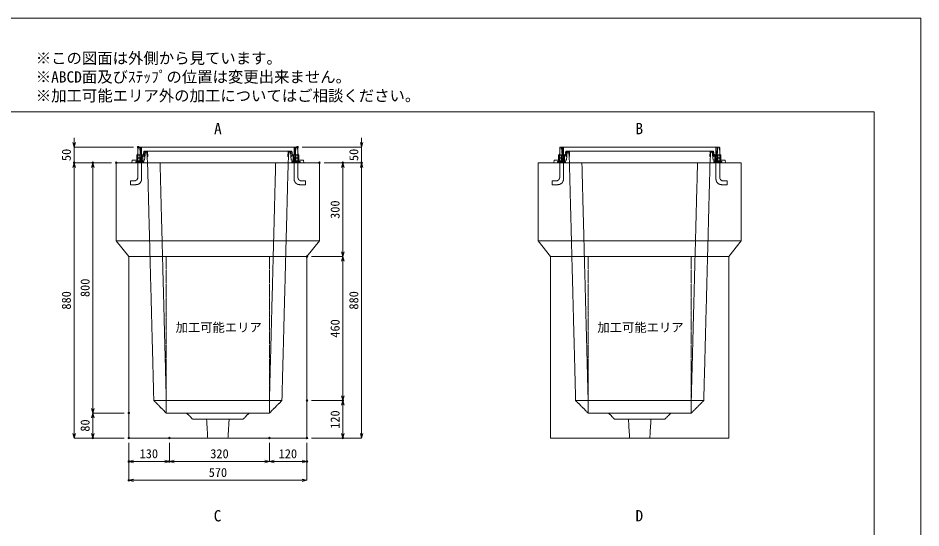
# Model space of a CAD drawing. Units: millimetres, scale not verified. Extents: x -2228 to 2228, y -1575 to 1575.
# Drawn here: x -662 to 2228, y -55 to 1575 of the extents above; entities that cross this region are included whole.
import ezdxf
from ezdxf.enums import TextEntityAlignment as Align

# ---------------------------------------------------------------- set-up
doc = ezdxf.new("R2010")
doc.units = ezdxf.units.MM
doc.header["$LTSCALE"] = 10
doc.header["$PDMODE"] = 32
doc.header["$PDSIZE"] = 5
doc.linetypes.add('LONG_DASHED1', pattern=[7, 6, -1])
doc.linetypes.add('LONG_DOUBLE_CHAIN', pattern=[21.8, 18, -1, 0.6, -0.6, 0.6, -1])
for name, color, linetype, lineweight in [('0-0_D-TTL', 7, 'Continuous', 9), ('0-1_Defpoints', 7, 'Continuous', 9), ('0-3_D-TTL-TXT', 7, 'Continuous', 9), ('0-4_D-STR-TXT', 7, 'Continuous', 9), ('0-5_D-STR', 7, 'Continuous', 9), ('0-6_D-STR-STR2', 1, 'Continuous', 9), ('0-7_D-STR-STR5', 1, 'LONG_DOUBLE_CHAIN', 9), ('0-8_D-STR-DIM', 3, 'Continuous', 9), ('0-9_0', 7, 'Continuous', 9), ('0-A_D-STR-STR4', 134, 'Continuous', 9)]:
    doc.layers.add(name, color=color, linetype=linetype, lineweight=lineweight)
doc.styles.add('ＭＳ ゴシック', font='')
doc.styles.get('ＭＳ ゴシック').set_extended_font_data('MS Gothic')

# ---------------------------------------------------------------- blocks, each defined once
blk = doc.blocks.new('A$C4DE05FD1')
at = {"layer": '0-0_D-TTL', "color": 134}
for p, q in [((2000, 38000), (57400, 38000)), ((57400, 38000), (57400, 2000))]:
    blk.add_line(p, q, dxfattribs=at)
at = {"layer": '0-1_Defpoints', "color": 134}
for p, q in [((0, 42000), (59400, 42000)), ((59400, 42000), (59400, 0))]:
    blk.add_line(p, q, dxfattribs=at)
at = {"layer": '0-3_D-TTL-TXT', "style": 'ＭＳ ゴシック'}
for s, p in [('※この図面は外側から見ています。', (21630.5, 39907.8)), ('※ABCD面及びｽﾃｯﾌﾟの位置は変更出来ません。', (21630.5, 39107.8)), ('※加工可能エリア外の加工についてはご相談ください。', (21630.5, 38307.8))]:
    blk.add_text(s, height=481.1, dxfattribs=at).set_placement(p, align=Align.BOTTOM_LEFT)
blk = doc.blocks.new('A$C31CA379A')
at = {"layer": '0-4_D-STR-TXT', "style": 'ＭＳ ゴシック'}
for s, p in [('A', (-162.9, -1095.3)), ('B', (17819.3, -1095.3)), ('C', (-175.7, -17595.3)), ('D', (17819.3, -17595.3))]:
    blk.add_text(s, height=481.1, dxfattribs=at).set_placement(p, align=Align.BOTTOM_LEFT)
blk = doc.blocks.new('A$C73F14F0F')
at = {"layer": '0-6_D-STR-STR2'}
for p, q in [((-48, 0), (-60, -12)), ((48, 0), (-48, 0)), ((48, 0), (60, -12)), ((-95, -252.3), (95, -252.3)), ((-60, -12), (-60, -500)), ((0, -342.3), (0, -252.3)), ((60, -12), (60, -500)), ((95, -252.3), (85, -242.3)), ((130, -464.7), (-130, -464.7)), ((-130, -484.7), (-130, -464.7)), ((130, -484.7), (-130, -484.7)), ((-95, -352.3), (95, -352.3)), ((0, -442.3), (0, -352.3)), ((95, -352.3), (85, -342.3)), ((130, -484.7), (130, -464.7))]:
    blk.add_line(p, q, dxfattribs=at)
at = {"layer": '0-6_D-STR-STR2', "linetype": 'LONG_DASHED1'}
for p, q in [((-60, -960), (-60, -500)), ((60, -1020), (60, -500)), ((-180, -1080), (-300, -1080)), ((-300, -1080), (-300, -1200)), ((-120, -1200), (-300, -1200))]:
    blk.add_line(p, q, dxfattribs=at)
at = {"layer": '0-6_D-STR-STR2'}
for points in [[(-95, -252.3), (-85, -242.3), (85, -242.3)], [(95, -252.3), (95, -342.3), (-95, -342.3), (-95, -252.3)], [(-95, -352.3), (-85, -342.3), (85, -342.3)], [(95, -352.3), (95, -442.3), (-95, -442.3), (-95, -352.3)]]:
    blk.add_lwpolyline(points, dxfattribs=at)
at = {"layer": '0-6_D-STR-STR2', "linetype": 'LONG_DASHED1'}
for centre, radius in [((-180, -960), 120), ((-120, -1020), 180)]:
    blk.add_arc(centre, radius, 270, 0, dxfattribs=at)
blk = doc.blocks.new('A$C4C0C43E2')
at = {"layer": '0-5_D-STR'}
for p, q in [((-3250, 0), (3250, 0)), ((-3250, -2500), (-3250, 0)), ((3250, 0), (3250, -2500)), ((-3250, -2500), (-2850, -3000)), ((-3250, -2500), (3250, -2500)), ((3250, -2500), (2850, -3000)), ((-2850, -8800), (-2850, -3000)), ((-2850, -3000), (2850, -3000)), ((2850, -8800), (2850, -3000)), ((-2850, -8800), (2850, -8800))]:
    blk.add_line(p, q, dxfattribs=at)
at = {"layer": '0-5_D-STR', "linetype": 'LONG_DASHED1'}
for p, q in [((-2250, 0), (-2050, -7600)), ((-1850, 0), (-1650, -7600)), ((1850, 0), (1650, -7600)), ((2250, 0), (2050, -7600)), ((-2050, -7600), (2050, -7600)), ((-2050, -7600), (-1650, -8000)), ((-1650, -7600), (-1650, -8000)), ((2050, -7600), (1650, -8000)), ((1650, -7600), (1650, -8000)), ((-1650, -8000), (1650, -8000)), ((1000, -8000), (800, -8200)), ((-360, -8200), (-324, -8800)), ((360, -8200), (324, -8800))]:
    blk.add_line(p, q, dxfattribs=at)
blk.add_lwpolyline([(-1000, -8000), (-800, -8200), (800, -8200)], dxfattribs=at)
at = {"layer": '0-7_D-STR-STR5'}
for p, q in [((1650, -3000), (1650, -7600)), ((1650, -7600), (-1650, -7600))]:
    blk.add_line(p, q, dxfattribs=at)
blk.add_lwpolyline([(1650, -3000), (-1650, -3000), (-1650, -7600)], dxfattribs=at)
at = {"layer": '0-5_D-STR'}
blk.add_blockref('A$C73F14F0F', (-2500, 500), dxfattribs=at)
at = {"layer": '0-5_D-STR', "xscale": -1}
blk.add_blockref('A$C73F14F0F', (2500, 500), dxfattribs=at)
blk = doc.blocks.new('_Open30')
at = {"layer": '0-9_0'}
blk.add_line((0, 0), (-10, 0), dxfattribs=at)
blk.add_lwpolyline([(-10, 2.679), (0, 0), (-10, -2.679)], dxfattribs=at)
blk = doc.blocks.new('A$C494E6D40')
at = {"layer": '0-A_D-STR-STR4'}
for p, q in [((-2550, 500), (-2577.8, 98.6)), ((-2500, 500), (-2550, 500)), ((-2471.3, 98.6), (-2500, 500)), ((-2475, 500), (-2475, 370)), ((-2475, 370), (-2469.2, 370)), ((-2459.2, 360.9), (-2445, 200)), ((-2395, 200), (-2365, 370)), ((-2340, 370), (-2356.2, 200.7)), ((-2320, 340), (-2348, 97.7)), ((-2250, 370), (-2340, 370)), ((-2270, 340), (-2320, 340)), ((-2250, 0), (-2270, 340)), ((-2241.8, 200.7), (-2250, 370)), ((2250, 370), (2340, 370)), ((2340, 370), (2356.2, 200.7)), ((-2740, 80), (-2750, 0)), ((2750, 0), (-2750, 0)), ((-2597.8, 80), (-2740, 80)), ((-2367.8, 80), (-2451.4, 80)), ((-2445, 200), (-2395, 200)), ((-2356.2, 200.7), (-2336.1, 200.7)), ((-2261.8, 200.7), (-2241.8, 200.7)), ((2356.2, 200.7), (2336.1, 200.7)), ((2367.8, 80), (2451.4, 80)), ((2597.8, 80), (2740, 80)), ((2740, 80), (2750, 0))]:
    blk.add_line(p, q, dxfattribs=at)
for points in [[(-2475, 500), (2475, 500), (2475, 370), (2469.2, 370)], [(2459.2, 360.9), (2445, 200), (2395, 200), (2365, 370), (-2365, 370)], [(2261.8, 200.7), (2241.8, 200.7), (2250, 370)], [(2250, 0), (2270, 340), (2320, 340), (2348, 97.7)], [(2471.3, 98.6), (2500, 500), (2550, 500), (2577.8, 98.6)]]:
    blk.add_lwpolyline(points, dxfattribs=at)
for centre, radius, start, end in [((-2469.2, 360), 10, 5.04245, 90), ((2469.2, 360), 10, 90, 174.95755), ((-2597.8, 100), 20, 270, 356.0372), ((-2451.4, 100), 20, 184.08562, 270), ((-2367.8, 100), 20, 270, 353.41806), ((2367.8, 100), 20, 186.58194, 270), ((2451.4, 100), 20, 270, 355.91438), ((2597.8, 100), 20, 183.9628, 270)]:
    blk.add_arc(centre, radius, start, end, dxfattribs=at)

msp = doc.modelspace()

# ---------------------------------------------------------------- linework, layer by layer
at = {"layer": '0-1_Defpoints'}
for p in [(-277.5, 1162.5), (232.5, 1162.5), (-482.5, 1112.5), (-422.5, 1112.5), (-347.5, 1112.5), (302.5, 1112.5), (377.5, 1112.5), (437.5, 1112.5), (262.5, 812.5), (262.5, 352.5), (377.5, 352.5), (-307.5, 312.5), (-422.5, 232.5), (-307.5, 232.5), (-177.5, 232.5), (142.5, 232.5), (262.5, 232.5), (377.5, 232.5), (-307.5, 157.5), (-177.5, 157.5), (262.5, 157.5), (-307.5, 97.5)]:
    msp.add_point(p, dxfattribs=at)
at = {"layer": '0-8_D-STR-DIM'}
for p, q in [((-482.5, 1177.5), (-482.5, 1192.5)), ((437.5, 1177.5), (437.5, 1192.5)), ((-292.5, 1162.5), (-482.5, 1162.5)), ((-482.5, 1162.5), (-482.5, 1112.5)), ((247.5, 1162.5), (437.5, 1162.5)), ((437.5, 1162.5), (437.5, 1112.5)), ((-362.5, 1112.5), (-482.5, 1112.5)), ((-362.5, 1112.5), (-482.5, 1112.5)), ((-362.5, 1112.5), (-422.5, 1112.5)), ((317.5, 1112.5), (437.5, 1112.5)), ((317.5, 1112.5), (377.5, 1112.5)), ((317.5, 1112.5), (437.5, 1112.5)), ((-482.5, 247.5), (-482.5, 1097.5)), ((-482.5, 1097.5), (-482.5, 1082.5)), ((-422.5, 327.5), (-422.5, 1097.5)), ((377.5, 827.5), (377.5, 1097.5)), ((437.5, 247.5), (437.5, 1097.5)), ((437.5, 1097.5), (437.5, 1082.5)), ((277.5, 812.5), (377.5, 812.5)), ((277.5, 812.5), (377.5, 812.5)), ((377.5, 797.5), (377.5, 367.5)), ((277.5, 352.5), (377.5, 352.5)), ((277.5, 352.5), (377.5, 352.5)), ((377.5, 337.5), (377.5, 247.5)), ((-322.5, 312.5), (-422.5, 312.5)), ((-322.5, 312.5), (-422.5, 312.5)), ((-422.5, 297.5), (-422.5, 247.5)), ((-322.5, 232.5), (-482.5, 232.5)), ((-322.5, 232.5), (-422.5, 232.5)), ((277.5, 232.5), (377.5, 232.5)), ((277.5, 232.5), (437.5, 232.5)), ((-307.5, 217.5), (-307.5, 97.5)), ((-307.5, 217.5), (-307.5, 157.5)), ((-177.5, 217.5), (-177.5, 157.5)), ((-177.5, 217.5), (-177.5, 157.5)), ((142.5, 217.5), (142.5, 157.5)), ((142.5, 217.5), (142.5, 157.5)), ((262.5, 217.5), (262.5, 157.5)), ((262.5, 217.5), (262.5, 97.5)), ((-192.5, 157.5), (-292.5, 157.5)), ((127.5, 157.5), (-162.5, 157.5)), ((157.5, 157.5), (247.5, 157.5)), ((247.5, 97.5), (-292.5, 97.5))]:
    msp.add_line(p, q, dxfattribs=at)

# ---------------------------------------------------------------- block references
at = {"layer": '0-0_D-TTL', "xscale": 0.075, "yscale": 0.075}
msp.add_blockref('A$C4DE05FD1', (-2227.5, -1575), dxfattribs=at)
at = {"layer": '0-4_D-STR-TXT', "xscale": 0.075, "yscale": 0.075}
msp.add_blockref('A$C31CA379A', (-22.5, 1275), dxfattribs=at)
at = {"layer": '0-5_D-STR', "xscale": 0.1, "yscale": 0.1}
for p in [(-22.5, 1112.5), (1327.5, 1112.5)]:
    msp.add_blockref('A$C4C0C43E2', p, dxfattribs=at)
at = {"layer": '0-8_D-STR-DIM', "xscale": 1.5, "yscale": 1.5}
for p, rotation in [((-482.5, 1162.5), 270), ((437.5, 1162.5), 270), ((-482.5, 1112.5), 90), ((-482.5, 1112.5), 90), ((-422.5, 1112.5), 90), ((377.5, 1112.5), 90), ((437.5, 1112.5), 90), ((437.5, 1112.5), 90), ((377.5, 812.5), 270), ((377.5, 812.5), 90), ((377.5, 352.5), 270), ((377.5, 352.5), 90), ((-422.5, 312.5), 270), ((-422.5, 312.5), 90), ((-482.5, 232.5), 270), ((-422.5, 232.5), 270), ((377.5, 232.5), 270), ((437.5, 232.5), 270), ((-307.5, 157.5), 180), ((-177.5, 157.5), 180), ((142.5, 157.5), 180), ((-307.5, 97.5), 180)]:
    msp.add_blockref('_Open30', p, dxfattribs=dict(at, rotation=rotation))
for p in [(-177.5, 157.5), (142.5, 157.5), (262.5, 157.5), (262.5, 97.5)]:
    msp.add_blockref('_Open30', p, dxfattribs=at)
at = {"layer": '0-A_D-STR-STR4', "xscale": 0.1, "yscale": 0.1}
for p in [(-22.5, 1112.5), (1327.5, 1112.5)]:
    msp.add_blockref('A$C494E6D40', p, dxfattribs=at)

# ---------------------------------------------------------------- texts
at = {"layer": '0-7_D-STR-STR5', "style": 'ＭＳ ゴシック'}
for p in [(-157.84, 563.26), (1192.16, 563.26)]:
    msp.add_text('加工可能エリア', height=28.89, dxfattribs=at).set_placement(p, align=Align.BOTTOM_LEFT)
at = {"layer": '0-8_D-STR-DIM', "style": 'ＭＳ ゴシック'}
for s, p in [('50', (-484.45, 1117.93)), ('50', (435.55, 1117.93)), ('300', (375.55, 933.18)), ('800', (-424.45, 683.18)), ('880', (-484.45, 643.18)), ('880', (435.55, 643.18)), ('460', (375.55, 553.4)), ('120', (375.55, 262.11)), ('80', (-424.45, 252.93))]:
    msp.add_text(s, height=28.89, rotation=90, dxfattribs=at).set_placement(p, align=Align.BOTTOM_LEFT)
for s, p in [('130', (-272.89, 159.45)), ('320', (-46.83, 159.45)), ('120', (172.11, 159.45)), ('570', (-51.83, 99.45))]:
    msp.add_text(s, height=28.89, dxfattribs=at).set_placement(p, align=Align.BOTTOM_LEFT)

doc.saveas('drawing.dxf')
